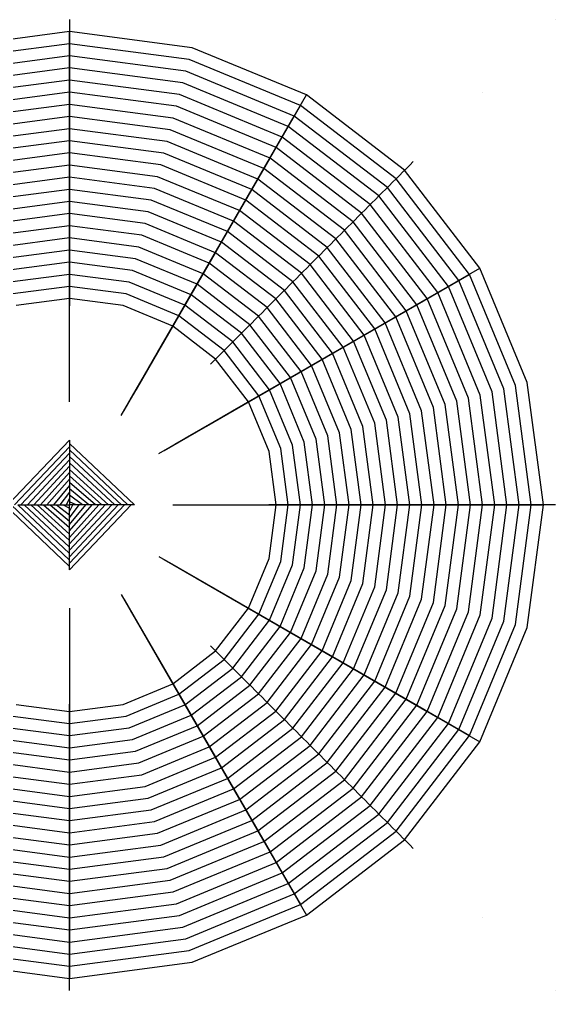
# Model space of a CAD drawing. Header units: metres. Extents: x -75000 to 75000, y -75000 to 75000.
# Drawn here: x -7734 to 75000, y -75000 to 75000 of the extents above; entities that cross this region are included whole.
import ezdxf

# ---------------------------------------------------------------- set-up
doc = ezdxf.new("R2010")
doc.units = ezdxf.units.M
for name, color, linetype in [('BEAMS', 1, 'Continuous'), ('BRACING', 6, 'Continuous'), ('COLUMNS', 5, 'Continuous'), ('SPIRE', 4, 'Continuous')]:
    doc.layers.add(name, color=color, linetype=linetype)

msp = doc.modelspace()

# ---------------------------------------------------------------- linework, layer by layer
at = {"layer": 'BEAMS'}
for p, q in [((0, 73125, 34500), (-18926, 70633, 34500)), ((0, 36562, 34500), (0, 73125, 34500)), ((18926, 70633, 34500), (0, 73125, 34500)), ((0, 71250, 69000), (-18441, 68822, 69000)), ((0, 35625, 69000), (0, 71250, 69000)), ((18441, 68822, 69000), (0, 71250, 69000)), ((36562, 63328, 34500), (18926, 70633, 34500)), ((0, 69375, 103500), (-17956, 67011, 103500)), ((0, 34687, 103500), (0, 69375, 103500)), ((17956, 67011, 103500), (0, 69375, 103500)), ((0, 67500, 138000), (-17470, 65200, 138000)), ((0, 33750, 138000), (0, 67500, 138000)), ((17470, 65200, 138000), (0, 67500, 138000)), ((35625, 61704, 69000), (18441, 68822, 69000)), ((34687, 60081, 103500), (17956, 67011, 103500)), ((0, 65625, 172500), (-16985, 63389, 172500)), ((0, 32812, 172500), (0, 65625, 172500)), ((16985, 63389, 172500), (0, 65625, 172500)), ((33750, 58457, 138000), (17470, 65200, 138000)), ((0, 63750, 207000), (-16500, 61578, 207000)), ((0, 31875, 207000), (0, 63750, 207000)), ((16500, 61578, 207000), (0, 63750, 207000)), ((32812, 56833, 172500), (16985, 63389, 172500)), ((18281, 31664, 34500), (36562, 63328, 34500)), ((51707, 51707, 34500), (36562, 63328, 34500)), ((0, 61875, 241500), (-16014, 59767, 241500)), ((0, 30937, 241500), (0, 61875, 241500)), ((16014, 59767, 241500), (0, 61875, 241500)), ((31875, 55209, 207000), (16500, 61578, 207000)), ((17812, 30852, 69000), (35625, 61704, 69000)), ((50381, 50381, 69000), (35625, 61704, 69000)), ((0, 60000, 276000), (-15529, 57956, 276000)), ((0, 30000, 276000), (0, 60000, 276000)), ((15529, 57956, 276000), (0, 60000, 276000)), ((17344, 30040, 103500), (34687, 60081, 103500)), ((49056, 49056, 103500), (34687, 60081, 103500)), ((30937, 53585, 241500), (16014, 59767, 241500)), ((0, 58125, 310500), (-15044, 56144, 310500)), ((0, 29062, 310500), (0, 58125, 310500)), ((15044, 56144, 310500), (0, 58125, 310500)), ((30000, 51962, 276000), (15529, 57956, 276000)), ((16875, 29228, 138000), (33750, 58457, 138000)), ((47730, 47730, 138000), (33750, 58457, 138000)), ((0, 56250, 345000), (-14559, 54333, 345000)), ((0, 28125, 345000), (0, 56250, 345000)), ((14559, 54333, 345000), (0, 56250, 345000)), ((29062, 50338, 310500), (15044, 56144, 310500)), ((16406, 28416, 172500), (32812, 56833, 172500)), ((46404, 46404, 172500), (32812, 56833, 172500)), ((0, 54375, 379500), (-14073, 52522, 379500)), ((0, 27188, 379500), (0, 54375, 379500)), ((14073, 52522, 379500), (0, 54375, 379500)), ((28125, 48714, 345000), (14559, 54333, 345000)), ((15937, 27605, 207000), (31875, 55209, 207000)), ((45078, 45078, 207000), (31875, 55209, 207000)), ((0, 52500, 414000), (-13588, 50711, 414000)), ((0, 26250, 414000), (0, 52500, 414000)), ((13588, 50711, 414000), (0, 52500, 414000)), ((27188, 47090, 379500), (14073, 52522, 379500)), ((15469, 26793, 241500), (30937, 53585, 241500)), ((43752, 43752, 241500), (30937, 53585, 241500)), ((15000, 25981, 276000), (30000, 51962, 276000)), ((42426, 42426, 276000), (30000, 51962, 276000)), ((63328, 36562, 34500), (51707, 51707, 34500)), ((0, 50625, 448500), (-13103, 48900, 448500)), ((0, 25312, 448500), (0, 50625, 448500)), ((13103, 48900, 448500), (0, 50625, 448500)), ((26250, 45466, 414000), (13588, 50711, 414000)), ((14531, 25169, 310500), (29062, 50338, 310500)), ((41101, 41101, 310500), (29062, 50338, 310500)), ((61704, 35625, 69000), (50381, 50381, 69000)), ((0, 48750, 483000), (-12617, 47089, 483000)), ((0, 24375, 483000), (0, 48750, 483000)), ((12617, 47089, 483000), (0, 48750, 483000)), ((25312, 43843, 448500), (13103, 48900, 448500)), ((14062, 24357, 345000), (28125, 48714, 345000)), ((39775, 39775, 345000), (28125, 48714, 345000)), ((60081, 34687, 103500), (49056, 49056, 103500)), ((0, 46875, 517500), (-12132, 45278, 517500)), ((0, 23437, 517500), (0, 46875, 517500)), ((12132, 45278, 517500), (0, 46875, 517500)), ((24375, 42219, 483000), (12617, 47089, 483000)), ((13594, 23545, 379500), (27188, 47090, 379500)), ((38449, 38449, 379500), (27188, 47090, 379500)), ((58457, 33750, 138000), (47730, 47730, 138000)), ((0, 45000, 552000), (-11647, 43467, 552000)), ((0, 22500, 552000), (0, 45000, 552000)), ((11647, 43467, 552000), (0, 45000, 552000)), ((23437, 40595, 517500), (12132, 45278, 517500)), ((13125, 22733, 414000), (26250, 45466, 414000)), ((37123, 37123, 414000), (26250, 45466, 414000)), ((55209, 31875, 207000), (45078, 45078, 207000)), ((56833, 32812, 172500), (46404, 46404, 172500)), ((12656, 21921, 448500), (25312, 43843, 448500)), ((35797, 35797, 448500), (25312, 43843, 448500)), ((53585, 30937, 241500), (43752, 43752, 241500)), ((0, 43125, 586500), (-11162, 41656, 586500)), ((0, 21562, 586500), (0, 43125, 586500)), ((11162, 41656, 586500), (0, 43125, 586500)), ((22500, 38971, 552000), (11647, 43467, 552000)), ((12187, 21109, 483000), (24375, 42219, 483000)), ((34471, 34471, 483000), (24375, 42219, 483000)), ((51962, 30000, 276000), (42426, 42426, 276000)), ((0, 41250, 621000), (-10676, 39844, 621000)), ((0, 20625, 621000), (0, 41250, 621000)), ((10676, 39844, 621000), (0, 41250, 621000)), ((21562, 37347, 586500), (11162, 41656, 586500)), ((11719, 20297, 517500), (23437, 40595, 517500)), ((33146, 33146, 517500), (23437, 40595, 517500)), ((50338, 29062, 310500), (41101, 41101, 310500)), ((0, 39375, 655500), (-10191, 38033, 655500)), ((0, 19687, 655500), (0, 39375, 655500)), ((10191, 38033, 655500), (0, 39375, 655500)), ((20625, 35724, 621000), (10676, 39844, 621000)), ((48714, 28125, 345000), (39775, 39775, 345000)), ((0, 37500, 690000), (-9706, 36222, 690000)), ((0, 18750, 690000), (0, 37500, 690000)), ((9706, 36222, 690000), (0, 37500, 690000)), ((19687, 34100, 655500), (10191, 38033, 655500)), ((11250, 19486, 552000), (22500, 38971, 552000)), ((31820, 31820, 552000), (22500, 38971, 552000)), ((47090, 27188, 379500), (38449, 38449, 379500)), ((18750, 32476, 690000), (9706, 36222, 690000)), ((10781, 18674, 586500), (21562, 37347, 586500)), ((30494, 30494, 586500), (21562, 37347, 586500)), ((31664, 18281, 34500), (63328, 36562, 34500)), ((45466, 26250, 414000), (37123, 37123, 414000)), ((70633, 18926, 34500), (63328, 36562, 34500)), ((0, 35625, 724500), (-9220, 34411, 724500)), ((0, 17812, 724500), (0, 35625, 724500)), ((9220, 34411, 724500), (0, 35625, 724500)), ((10312, 17862, 621000), (20625, 35724, 621000)), ((29168, 29168, 621000), (20625, 35724, 621000)), ((30040, 17344, 103500), (60081, 34687, 103500)), ((30852, 17812, 69000), (61704, 35625, 69000)), ((43843, 25312, 448500), (35797, 35797, 448500)), ((67011, 17956, 103500), (60081, 34687, 103500)), ((68822, 18441, 69000), (61704, 35625, 69000)), ((0, 33750, 759000), (-8735, 32600, 759000)), ((0, 16875, 759000), (0, 33750, 759000)), ((8735, 32600, 759000), (0, 33750, 759000)), ((17812, 30852, 724500), (9220, 34411, 724500)), ((9844, 17050, 655500), (19687, 34100, 655500)), ((27842, 27842, 655500), (19687, 34100, 655500)), ((29228, 16875, 138000), (58457, 33750, 138000)), ((40595, 23437, 517500), (33146, 33146, 517500)), ((42219, 24375, 483000), (34471, 34471, 483000)), ((65200, 17470, 138000), (58457, 33750, 138000)), ((0, 31875, 793500), (-8250, 30789, 793500)), ((0, 15937, 793500), (0, 31875, 793500)), ((8250, 30789, 793500), (0, 31875, 793500)), ((16875, 29228, 759000), (8735, 32600, 759000)), ((9375, 16238, 690000), (18750, 32476, 690000)), ((26517, 26517, 690000), (18750, 32476, 690000)), ((27605, 15937, 207000), (55209, 31875, 207000)), ((28416, 16406, 172500), (56833, 32812, 172500)), ((38971, 22500, 552000), (31820, 31820, 552000)), ((61578, 16500, 207000), (55209, 31875, 207000)), ((63389, 16985, 172500), (56833, 32812, 172500)), ((15937, 27605, 793500), (8250, 30789, 793500)), ((8906, 15426, 724500), (17812, 30852, 724500)), ((25191, 25191, 724500), (17812, 30852, 724500)), ((26793, 15469, 241500), (53585, 30937, 241500)), ((37347, 21562, 586500), (30494, 30494, 586500)), ((59767, 16014, 241500), (53585, 30937, 241500)), ((8438, 14614, 759000), (16875, 29228, 759000)), ((23865, 23865, 759000), (16875, 29228, 759000)), ((25169, 14531, 310500), (50338, 29062, 310500)), ((25981, 15000, 276000), (51962, 30000, 276000)), ((35724, 20625, 621000), (29168, 29168, 621000)), ((56144, 15044, 310500), (50338, 29062, 310500)), ((57956, 15529, 276000), (51962, 30000, 276000)), ((7969, 13802, 793500), (15937, 27605, 793500)), ((22539, 22539, 793500), (15937, 27605, 793500)), ((23545, 13594, 379500), (47090, 27188, 379500)), ((24357, 14062, 345000), (48714, 28125, 345000)), ((34100, 19687, 655500), (27842, 27842, 655500)), ((52522, 14073, 379500), (47090, 27188, 379500)), ((54333, 14559, 345000), (48714, 28125, 345000)), ((22733, 13125, 414000), (45466, 26250, 414000)), ((32476, 18750, 690000), (26517, 26517, 690000)), ((50711, 13588, 414000), (45466, 26250, 414000)), ((21109, 12187, 483000), (42219, 24375, 483000)), ((21921, 12656, 448500), (43843, 25312, 448500)), ((30852, 17812, 724500), (25191, 25191, 724500)), ((47089, 12617, 483000), (42219, 24375, 483000)), ((48900, 13103, 448500), (43843, 25312, 448500)), ((19486, 11250, 552000), (38971, 22500, 552000)), ((20297, 11719, 517500), (40595, 23437, 517500)), ((27605, 15937, 793500), (22539, 22539, 793500)), ((29228, 16875, 759000), (23865, 23865, 759000)), ((43467, 11647, 552000), (38971, 22500, 552000)), ((45278, 12132, 517500), (40595, 23437, 517500)), ((18674, 10781, 586500), (37347, 21562, 586500)), ((41656, 11162, 586500), (37347, 21562, 586500)), ((17050, 9844, 655500), (34100, 19687, 655500)), ((17862, 10312, 621000), (35724, 20625, 621000)), ((38033, 10191, 655500), (34100, 19687, 655500)), ((39844, 10676, 621000), (35724, 20625, 621000)), ((16238, 9375, 690000), (32476, 18750, 690000)), ((36222, 9706, 690000), (32476, 18750, 690000)), ((71250, 0, 69000), (68822, 18441, 69000)), ((73125, 0, 34500), (70633, 18926, 34500)), ((14614, 8438, 759000), (29228, 16875, 759000)), ((15426, 8906, 724500), (30852, 17812, 724500)), ((32600, 8735, 759000), (29228, 16875, 759000)), ((34411, 9220, 724500), (30852, 17812, 724500)), ((65625, 0, 172500), (63389, 16985, 172500)), ((67500, 0, 138000), (65200, 17470, 138000)), ((69375, 0, 103500), (67011, 17956, 103500)), ((13802, 7969, 793500), (27605, 15937, 793500)), ((30789, 8250, 793500), (27605, 15937, 793500)), ((58125, 0, 310500), (56144, 15044, 310500)), ((60000, 0, 276000), (57956, 15529, 276000)), ((61875, 0, 241500), (59767, 16014, 241500)), ((63750, 0, 207000), (61578, 16500, 207000)), ((52500, 0, 414000), (50711, 13588, 414000)), ((54375, 0, 379500), (52522, 14073, 379500)), ((56250, 0, 345000), (54333, 14559, 345000)), ((46875, 0, 517500), (45278, 12132, 517500)), ((48750, 0, 483000), (47089, 12617, 483000)), ((50625, 0, 448500), (48900, 13103, 448500)), ((41250, 0, 621000), (39844, 10676, 621000)), ((43125, 0, 586500), (41656, 11162, 586500)), ((45000, 0, 552000), (43467, 11647, 552000)), ((35625, 0, 724500), (34411, 9220, 724500)), ((37500, 0, 690000), (36222, 9706, 690000)), ((39375, 0, 655500), (38033, 10191, 655500)), ((31875, 0, 793500), (30789, 8250, 793500)), ((33750, 0, 759000), (32600, 8735, 759000)), ((15937, 0, 793500), (31875, 0, 793500)), ((16875, 0, 759000), (33750, 0, 759000)), ((17812, 0, 724500), (35625, 0, 724500)), ((18750, 0, 690000), (37500, 0, 690000)), ((19687, 0, 655500), (39375, 0, 655500)), ((20625, 0, 621000), (41250, 0, 621000)), ((21562, 0, 586500), (43125, 0, 586500)), ((22500, 0, 552000), (45000, 0, 552000)), ((23437, 0, 517500), (46875, 0, 517500)), ((24375, 0, 483000), (48750, 0, 483000)), ((25312, 0, 448500), (50625, 0, 448500)), ((26250, 0, 414000), (52500, 0, 414000)), ((27188, 0, 379500), (54375, 0, 379500)), ((28125, 0, 345000), (56250, 0, 345000)), ((29062, 0, 310500), (58125, 0, 310500)), ((30000, 0, 276000), (60000, 0, 276000)), ((30937, 0, 241500), (61875, 0, 241500)), ((31875, 0, 207000), (63750, 0, 207000)), ((32812, 0, 172500), (65625, 0, 172500)), ((33750, 0, 138000), (67500, 0, 138000)), ((34687, 0, 103500), (69375, 0, 103500)), ((35625, 0, 69000), (71250, 0, 69000)), ((36562, 0, 34500), (73125, 0, 34500)), ((30789, -8250, 793500), (31875, 0, 793500)), ((32600, -8735, 759000), (33750, 0, 759000)), ((34411, -9220, 724500), (35625, 0, 724500)), ((36222, -9706, 690000), (37500, 0, 690000)), ((38033, -10191, 655500), (39375, 0, 655500)), ((39844, -10676, 621000), (41250, 0, 621000)), ((41656, -11162, 586500), (43125, 0, 586500)), ((43467, -11647, 552000), (45000, 0, 552000)), ((45278, -12132, 517500), (46875, 0, 517500)), ((47089, -12617, 483000), (48750, 0, 483000)), ((48900, -13103, 448500), (50625, 0, 448500)), ((50711, -13588, 414000), (52500, 0, 414000)), ((52522, -14073, 379500), (54375, 0, 379500)), ((54333, -14559, 345000), (56250, 0, 345000)), ((56144, -15044, 310500), (58125, 0, 310500)), ((57956, -15529, 276000), (60000, 0, 276000)), ((59767, -16014, 241500), (61875, 0, 241500)), ((61578, -16500, 207000), (63750, 0, 207000)), ((63389, -16985, 172500), (65625, 0, 172500)), ((65200, -17470, 138000), (67500, 0, 138000)), ((67011, -17956, 103500), (69375, 0, 103500)), ((68822, -18441, 69000), (71250, 0, 69000)), ((70633, -18926, 34500), (73125, 0, 34500)), ((13802, -7969, 793500), (27605, -15938, 793500)), ((14614, -8438, 759000), (29228, -16875, 759000)), ((15426, -8906, 724500), (30852, -17813, 724500)), ((27605, -15938, 793500), (30789, -8250, 793500)), ((29228, -16875, 759000), (32600, -8735, 759000)), ((16238, -9375, 690000), (32476, -18750, 690000)), ((17050, -9844, 655500), (34100, -19688, 655500)), ((17862, -10313, 621000), (35724, -20625, 621000)), ((30852, -17813, 724500), (34411, -9220, 724500)), ((32476, -18750, 690000), (36222, -9706, 690000)), ((34100, -19688, 655500), (38033, -10191, 655500)), ((18674, -10781, 586500), (37347, -21563, 586500)), ((19486, -11250, 552000), (38971, -22500, 552000)), ((20297, -11719, 517500), (40595, -23438, 517500)), ((35724, -20625, 621000), (39844, -10676, 621000)), ((37347, -21563, 586500), (41656, -11162, 586500)), ((38971, -22500, 552000), (43467, -11647, 552000)), ((21109, -12188, 483000), (42219, -24375, 483000)), ((21921, -12656, 448500), (43843, -25313, 448500)), ((22733, -13125, 414000), (45466, -26250, 414000)), ((40595, -23438, 517500), (45278, -12132, 517500)), ((42219, -24375, 483000), (47089, -12617, 483000)), ((43843, -25313, 448500), (48900, -13103, 448500)), ((7969, -13802, 793500), (15937, -27605, 793500)), ((8438, -14614, 759000), (16875, -29228, 759000)), ((23545, -13594, 379500), (47090, -27188, 379500)), ((24357, -14063, 345000), (48714, -28125, 345000)), ((25169, -14531, 310500), (50338, -29063, 310500)), ((45466, -26250, 414000), (50711, -13588, 414000)), ((47090, -27188, 379500), (52522, -14073, 379500)), ((48714, -28125, 345000), (54333, -14559, 345000)), ((0, -15938, 793500), (0, -31875, 793500)), ((8906, -15426, 724500), (17812, -30852, 724500)), ((9375, -16238, 690000), (18750, -32476, 690000)), ((22539, -22539, 793500), (27605, -15938, 793500)), ((25981, -15000, 276000), (51962, -30000, 276000)), ((26793, -15469, 241500), (53585, -30938, 241500)), ((27605, -15938, 207000), (55209, -31875, 207000)), ((28416, -16406, 172500), (56833, -32813, 172500)), ((50338, -29063, 310500), (56144, -15044, 310500)), ((51962, -30000, 276000), (57956, -15529, 276000)), ((53585, -30938, 241500), (59767, -16014, 241500)), ((55209, -31875, 207000), (61578, -16500, 207000)), ((0, -16875, 759000), (0, -33750, 759000)), ((0, -17813, 724500), (0, -35625, 724500)), ((9844, -17050, 655500), (19687, -34100, 655500)), ((10312, -17862, 621000), (20625, -35724, 621000)), ((23865, -23865, 759000), (29228, -16875, 759000)), ((25191, -25191, 724500), (30852, -17813, 724500)), ((29228, -16875, 138000), (58457, -33750, 138000)), ((30040, -17344, 103500), (60081, -34688, 103500)), ((30852, -17813, 69000), (61704, -35625, 69000)), ((56833, -32813, 172500), (63389, -16985, 172500)), ((58457, -33750, 138000), (65200, -17470, 138000)), ((60081, -34688, 103500), (67011, -17956, 103500)), ((0, -18750, 690000), (0, -37500, 690000)), ((10781, -18674, 586500), (21562, -37347, 586500)), ((11250, -19486, 552000), (22500, -38971, 552000)), ((26517, -26517, 690000), (32476, -18750, 690000)), ((31664, -18281, 34500), (63328, -36563, 34500)), ((61704, -35625, 69000), (68822, -18441, 69000)), ((63328, -36563, 34500), (70633, -18926, 34500)), ((0, -19688, 655500), (0, -39375, 655500)), ((0, -20625, 621000), (0, -41250, 621000)), ((11719, -20297, 517500), (23437, -40595, 517500)), ((27842, -27842, 655500), (34100, -19688, 655500)), ((29168, -29168, 621000), (35724, -20625, 621000)), ((0, -21563, 586500), (0, -43125, 586500)), ((12187, -21109, 483000), (24375, -42219, 483000)), ((12656, -21921, 448500), (25312, -43843, 448500)), ((30494, -30494, 586500), (37347, -21563, 586500)), ((0, -22500, 552000), (0, -45000, 552000)), ((0, -23438, 517500), (0, -46875, 517500)), ((13125, -22733, 414000), (26250, -45466, 414000)), ((13594, -23545, 379500), (27188, -47090, 379500)), ((15937, -27605, 793500), (22539, -22539, 793500)), ((16875, -29228, 759000), (23865, -23865, 759000)), ((31820, -31820, 552000), (38971, -22500, 552000)), ((33146, -33146, 517500), (40595, -23438, 517500)), ((0, -24375, 483000), (0, -48750, 483000)), ((0, -25313, 448500), (0, -50625, 448500)), ((14062, -24357, 345000), (28125, -48714, 345000)), ((14531, -25169, 310500), (29062, -50338, 310500)), ((17812, -30852, 724500), (25191, -25191, 724500)), ((34471, -34471, 483000), (42219, -24375, 483000)), ((35797, -35797, 448500), (43843, -25313, 448500)), ((0, -26250, 414000), (0, -52500, 414000)), ((15000, -25981, 276000), (30000, -51962, 276000)), ((15469, -26793, 241500), (30937, -53585, 241500)), ((18750, -32476, 690000), (26517, -26517, 690000)), ((37123, -37123, 414000), (45466, -26250, 414000)), ((0, -27188, 379500), (0, -54375, 379500)), ((0, -28125, 345000), (0, -56250, 345000)), ((8250, -30789, 793500), (15937, -27605, 793500)), ((15937, -27605, 207000), (31875, -55209, 207000)), ((16406, -28416, 172500), (32812, -56833, 172500)), ((19687, -34100, 655500), (27842, -27842, 655500)), ((38449, -38449, 379500), (47090, -27188, 379500)), ((39775, -39775, 345000), (48714, -28125, 345000)), ((0, -29063, 310500), (0, -58125, 310500)), ((0, -30000, 276000), (0, -60000, 276000)), ((8735, -32600, 759000), (16875, -29228, 759000)), ((16875, -29228, 138000), (33750, -58457, 138000)), ((20625, -35724, 621000), (29168, -29168, 621000)), ((41101, -41101, 310500), (50338, -29063, 310500)), ((-8250, -30789, 793500), (0, -31875, 793500)), ((0, -31875, 793500), (8250, -30789, 793500)), ((0, -30938, 241500), (0, -61875, 241500)), ((9220, -34411, 724500), (17812, -30852, 724500)), ((17344, -30040, 103500), (34687, -60081, 103500)), ((17812, -30852, 69000), (35625, -61704, 69000)), ((21562, -37347, 586500), (30494, -30494, 586500)), ((42426, -42426, 276000), (51962, -30000, 276000)), ((43752, -43752, 241500), (53585, -30938, 241500)), ((-8735, -32600, 759000), (0, -33750, 759000)), ((0, -31875, 207000), (0, -63750, 207000)), ((0, -33750, 759000), (8735, -32600, 759000)), ((0, -32813, 172500), (0, -65625, 172500)), ((9706, -36222, 690000), (18750, -32476, 690000)), ((18281, -31664, 34500), (36562, -63328, 34500)), ((22500, -38971, 552000), (31820, -31820, 552000)), ((45078, -45078, 207000), (55209, -31875, 207000)), ((46404, -46404, 172500), (56833, -32813, 172500)), ((-9220, -34411, 724500), (0, -35625, 724500)), ((0, -33750, 138000), (0, -67500, 138000)), ((0, -35625, 724500), (9220, -34411, 724500)), ((10191, -38033, 655500), (19687, -34100, 655500)), ((23437, -40595, 517500), (33146, -33146, 517500)), ((24375, -42219, 483000), (34471, -34471, 483000)), ((47730, -47730, 138000), (58457, -33750, 138000)), ((0, -34688, 103500), (0, -69375, 103500)), ((0, -35625, 69000), (0, -71250, 69000)), ((10676, -39844, 621000), (20625, -35724, 621000)), ((25312, -43843, 448500), (35797, -35797, 448500)), ((49056, -49056, 103500), (60081, -34688, 103500)), ((50381, -50381, 69000), (61704, -35625, 69000)), ((-9706, -36222, 690000), (0, -37500, 690000)), ((0, -37500, 690000), (9706, -36222, 690000)), ((0, -36563, 34500), (0, -73125, 34500)), ((11162, -41656, 586500), (21562, -37347, 586500)), ((26250, -45466, 414000), (37123, -37123, 414000)), ((51707, -51707, 34500), (63328, -36563, 34500)), ((-10191, -38033, 655500), (0, -39375, 655500)), ((0, -39375, 655500), (10191, -38033, 655500)), ((11647, -43467, 552000), (22500, -38971, 552000)), ((27188, -47090, 379500), (38449, -38449, 379500)), ((-10676, -39844, 621000), (0, -41250, 621000)), ((0, -41250, 621000), (10676, -39844, 621000)), ((28125, -48714, 345000), (39775, -39775, 345000)), ((-11162, -41656, 586500), (0, -43125, 586500)), ((0, -43125, 586500), (11162, -41656, 586500)), ((12132, -45278, 517500), (23437, -40595, 517500)), ((29062, -50338, 310500), (41101, -41101, 310500)), ((-11647, -43467, 552000), (0, -45000, 552000)), ((0, -45000, 552000), (11647, -43467, 552000)), ((12617, -47089, 483000), (24375, -42219, 483000)), ((30000, -51962, 276000), (42426, -42426, 276000)), ((13103, -48900, 448500), (25312, -43843, 448500)), ((30937, -53585, 241500), (43752, -43752, 241500)), ((-12132, -45278, 517500), (0, -46875, 517500)), ((0, -46875, 517500), (12132, -45278, 517500)), ((13588, -50711, 414000), (26250, -45466, 414000)), ((31875, -55209, 207000), (45078, -45078, 207000)), ((32812, -56833, 172500), (46404, -46404, 172500)), ((-12617, -47089, 483000), (0, -48750, 483000)), ((0, -48750, 483000), (12617, -47089, 483000)), ((14073, -52522, 379500), (27188, -47090, 379500)), ((33750, -58457, 138000), (47730, -47730, 138000)), ((-13103, -48900, 448500), (0, -50625, 448500)), ((0, -50625, 448500), (13103, -48900, 448500)), ((14559, -54333, 345000), (28125, -48714, 345000)), ((34687, -60081, 103500), (49056, -49056, 103500)), ((-13588, -50711, 414000), (0, -52500, 414000)), ((0, -52500, 414000), (13588, -50711, 414000)), ((15044, -56144, 310500), (29062, -50338, 310500)), ((35625, -61704, 69000), (50381, -50381, 69000)), ((15529, -57956, 276000), (30000, -51962, 276000)), ((36562, -63328, 34500), (51707, -51707, 34500)), ((-14073, -52522, 379500), (0, -54375, 379500)), ((0, -54375, 379500), (14073, -52522, 379500)), ((16014, -59767, 241500), (30937, -53585, 241500)), ((-14559, -54333, 345000), (0, -56250, 345000)), ((0, -56250, 345000), (14559, -54333, 345000)), ((16500, -61578, 207000), (31875, -55209, 207000)), ((-15044, -56144, 310500), (0, -58125, 310500)), ((0, -58125, 310500), (15044, -56144, 310500)), ((16985, -63389, 172500), (32812, -56833, 172500)), ((-15529, -57956, 276000), (0, -60000, 276000)), ((0, -60000, 276000), (15529, -57956, 276000)), ((17470, -65200, 138000), (33750, -58457, 138000)), ((-16014, -59767, 241500), (0, -61875, 241500)), ((0, -61875, 241500), (16014, -59767, 241500)), ((17956, -67011, 103500), (34687, -60081, 103500)), ((-16500, -61578, 207000), (0, -63750, 207000)), ((0, -63750, 207000), (16500, -61578, 207000)), ((18441, -68822, 69000), (35625, -61704, 69000)), ((-16985, -63389, 172500), (0, -65625, 172500)), ((0, -65625, 172500), (16985, -63389, 172500)), ((18926, -70633, 34500), (36562, -63328, 34500)), ((-17470, -65200, 138000), (0, -67500, 138000)), ((0, -67500, 138000), (17470, -65200, 138000)), ((-17956, -67011, 103500), (0, -69375, 103500)), ((0, -69375, 103500), (17956, -67011, 103500)), ((-18441, -68822, 69000), (0, -71250, 69000)), ((0, -71250, 69000), (18441, -68822, 69000)), ((-18926, -70633, 34500), (0, -73125, 34500)), ((0, -73125, 34500), (18926, -70633, 34500))]:
    msp.add_line(p, q, dxfattribs=at)
at = {"layer": 'BRACING'}
for p, q in [((0, 34687, 103500), (0, 71250, 69000)), ((0, 35625, 69000), (0, 69375, 103500)), ((0, 32812, 172500), (0, 67500, 138000)), ((0, 33750, 138000), (0, 65625, 172500)), ((0, 30937, 241500), (0, 63750, 207000)), ((0, 31875, 207000), (0, 61875, 241500)), ((0, 29062, 310500), (0, 60000, 276000)), ((0, 30000, 276000), (0, 58125, 310500)), ((0, 27188, 379500), (0, 56250, 345000)), ((0, 28125, 345000), (0, 54375, 379500)), ((0, 25312, 448500), (0, 52500, 414000)), ((0, 26250, 414000), (0, 50625, 448500)), ((0, 23437, 517500), (0, 48750, 483000)), ((0, 24375, 483000), (0, 46875, 517500)), ((0, 21562, 586500), (0, 45000, 552000)), ((0, 22500, 552000), (0, 43125, 586500)), ((0, 19687, 655500), (0, 41250, 621000)), ((0, 20625, 621000), (0, 39375, 655500)), ((0, 17812, 724500), (0, 37500, 690000)), ((0, 18750, 690000), (0, 35625, 724500)), ((0, 15937, 793500), (0, 33750, 759000)), ((0, 16875, 759000), (0, 31875, 793500)), ((15937, 0, 793500), (33750, 0, 759000)), ((16875, 0, 759000), (31875, 0, 793500)), ((17812, 0, 724500), (37500, 0, 690000)), ((18750, 0, 690000), (35625, 0, 724500)), ((19687, 0, 655500), (41250, 0, 621000)), ((20625, 0, 621000), (39375, 0, 655500)), ((21562, 0, 586500), (45000, 0, 552000)), ((22500, 0, 552000), (43125, 0, 586500)), ((23437, 0, 517500), (48750, 0, 483000)), ((24375, 0, 483000), (46875, 0, 517500)), ((25312, 0, 448500), (52500, 0, 414000)), ((26250, 0, 414000), (50625, 0, 448500)), ((27188, 0, 379500), (56250, 0, 345000)), ((28125, 0, 345000), (54375, 0, 379500)), ((29062, 0, 310500), (60000, 0, 276000)), ((30000, 0, 276000), (58125, 0, 310500)), ((30937, 0, 241500), (63750, 0, 207000)), ((31875, 0, 207000), (61875, 0, 241500)), ((32812, 0, 172500), (67500, 0, 138000)), ((33750, 0, 138000), (65625, 0, 172500)), ((34687, 0, 103500), (71250, 0, 69000)), ((35625, 0, 69000), (69375, 0, 103500)), ((0, -15938, 793500), (0, -33750, 759000)), ((0, -16875, 759000), (0, -31875, 793500)), ((0, -17813, 724500), (0, -37500, 690000)), ((0, -18750, 690000), (0, -35625, 724500)), ((0, -19688, 655500), (0, -41250, 621000)), ((0, -20625, 621000), (0, -39375, 655500)), ((0, -21563, 586500), (0, -45000, 552000)), ((0, -22500, 552000), (0, -43125, 586500)), ((0, -23438, 517500), (0, -48750, 483000)), ((0, -24375, 483000), (0, -46875, 517500)), ((0, -25313, 448500), (0, -52500, 414000)), ((0, -26250, 414000), (0, -50625, 448500)), ((0, -27188, 379500), (0, -56250, 345000)), ((0, -28125, 345000), (0, -54375, 379500)), ((0, -29063, 310500), (0, -60000, 276000)), ((0, -30000, 276000), (0, -58125, 310500)), ((0, -30938, 241500), (0, -63750, 207000)), ((0, -31875, 207000), (0, -61875, 241500)), ((0, -32813, 172500), (0, -67500, 138000)), ((0, -33750, 138000), (0, -65625, 172500)), ((0, -34688, 103500), (0, -71250, 69000)), ((0, -35625, 69000), (0, -69375, 103500))]:
    msp.add_line(p, q, dxfattribs=at)
at = {"layer": 'COLUMNS'}
for p, q in [((0, 75000), (0, 74250, 13800)), ((0, 75000), (0, 75000, 20700)), ((0, 75000, 20700), (0, 75000, 41400)), ((0, 75000, 41400), (0, 75000, 62100)), ((0, 75000, 62100), (0, 75000, 82800)), ((0, 75000, 82800), (0, 75000, 103500)), ((0, 75000, 103500), (0, 75000, 124200)), ((0, 75000, 124200), (0, 75000, 144900)), ((0, 75000, 144900), (0, 75000, 165600)), ((75000, 75000), (75000, 75000, 20700)), ((75000, 75000, 20700), (75000, 75000, 41400)), ((75000, 75000, 41400), (75000, 75000, 62100)), ((75000, 75000, 62100), (75000, 75000, 82800)), ((75000, 75000, 82800), (75000, 75000, 103500)), ((75000, 75000, 103500), (75000, 75000, 124200)), ((75000, 75000, 124200), (75000, 75000, 144900)), ((75000, 75000, 144900), (75000, 75000, 165600)), ((0, 74250, 13800), (0, 73500, 27600)), ((0, 73500, 27600), (0, 72750, 41400)), ((0, 72750, 41400), (0, 72000, 55200)), ((0, 72000, 55200), (0, 71250, 69000)), ((0, 71250, 69000), (0, 70500, 82800)), ((0, 70500, 82800), (0, 69750, 96600)), ((0, 69750, 96600), (0, 69000, 110400)), ((0, 69000, 110400), (0, 68250, 124200)), ((0, 68250, 124200), (0, 67500, 138000)), ((0, 67500, 138000), (0, 66750, 151800)), ((0, 66750, 151800), (0, 66000, 165600)), ((0, 66000, 165600), (0, 65250, 179400)), ((0, 65250, 179400), (0, 64500, 193200)), ((0, 64500, 193200), (0, 63750, 207000)), ((0, 63750, 207000), (0, 63000, 220800)), ((0, 63750, 172500), (0, 63750, 193200)), ((0, 63750, 193200), (0, 63750, 213900)), ((0, 63750, 213900), (0, 63750, 234600)), ((0, 63750, 234600), (0, 63750, 255300)), ((0, 63750, 255300), (0, 63750, 276000)), ((0, 63750, 276000), (0, 63750, 296700)), ((0, 63750, 296700), (0, 63750, 317400)), ((0, 63750, 317400), (0, 63750, 338100)), ((0, 63000, 220800), (0, 62250, 234600)), ((63750, 63750, 172500), (63750, 63750, 193200)), ((63750, 63750, 193200), (63750, 63750, 213900)), ((63750, 63750, 213900), (63750, 63750, 234600)), ((63750, 63750, 234600), (63750, 63750, 255300)), ((63750, 63750, 255300), (63750, 63750, 276000)), ((63750, 63750, 276000), (63750, 63750, 296700)), ((63750, 63750, 296700), (63750, 63750, 317400)), ((63750, 63750, 317400), (63750, 63750, 338100)), ((0, 62250, 234600), (0, 61500, 248400)), ((0, 61500, 248400), (0, 60750, 262200)), ((0, 60750, 262200), (0, 60000, 276000)), ((0, 60000, 276000), (0, 59250, 289800)), ((0, 59250, 289800), (0, 58500, 303600)), ((0, 58500, 303600), (0, 57750, 317400)), ((0, 57750, 317400), (0, 57000, 331200)), ((0, 57000, 331200), (0, 56250, 345000)), ((0, 56250, 345000), (0, 55500, 358800)), ((0, 55500, 358800), (0, 54750, 372600)), ((0, 54750, 372600), (0, 54000, 386400)), ((0, 54000, 386400), (0, 53250, 400200)), ((0, 53250, 400200), (0, 52500, 414000)), ((0, 52500, 414000), (0, 51750, 427800)), ((0, 52500, 345000), (0, 52500, 365700)), ((0, 52500, 365700), (0, 52500, 386400)), ((0, 52500, 386400), (0, 52500, 407100)), ((0, 52500, 407100), (0, 52500, 427800)), ((0, 52500, 427800), (0, 52500, 448500)), ((0, 52500, 448500), (0, 52500, 469200)), ((0, 52500, 469200), (0, 52500, 489900)), ((0, 52500, 489900), (0, 52500, 510600)), ((52503, 52503, 13800), (51972, 51972, 27600)), ((52500, 52500, 345000), (52500, 52500, 365700)), ((52500, 52500, 365700), (52500, 52500, 386400)), ((52500, 52500, 386400), (52500, 52500, 407100)), ((52500, 52500, 407100), (52500, 52500, 427800)), ((52500, 52500, 427800), (52500, 52500, 448500)), ((52500, 52500, 448500), (52500, 52500, 469200)), ((52500, 52500, 469200), (52500, 52500, 489900)), ((52500, 52500, 489900), (52500, 52500, 510600)), ((53033, 53033), (52503, 52503, 13800)), ((0, 51750, 427800), (0, 51000, 441600)), ((51442, 51442, 41400), (50912, 50912, 55200)), ((51972, 51972, 27600), (51442, 51442, 41400)), ((0, 51000, 441600), (0, 50250, 455400)), ((0, 50250, 455400), (0, 49500, 469200)), ((0, 49500, 469200), (0, 48750, 483000)), ((49851, 49851, 82800), (49321, 49321, 96600)), ((50381, 50381, 69000), (49851, 49851, 82800)), ((50912, 50912, 55200), (50381, 50381, 69000)), ((0, 48750, 483000), (0, 48000, 496800)), ((0, 48000, 496800), (0, 47250, 510600)), ((48260, 48260, 124200), (47730, 47730, 138000)), ((48790, 48790, 110400), (48260, 48260, 124200)), ((49321, 49321, 96600), (48790, 48790, 110400)), ((0, 47250, 510600), (0, 46500, 524400)), ((0, 46500, 524400), (0, 45750, 538200)), ((46669, 46669, 165600), (46139, 46139, 179400)), ((47199, 47199, 151800), (46669, 46669, 165600)), ((47730, 47730, 138000), (47199, 47199, 151800)), ((0, 45750, 538200), (0, 45000, 552000)), ((0, 45000, 552000), (0, 44250, 565800)), ((45078, 45078, 207000), (44548, 44548, 220800)), ((45608, 45608, 193200), (45078, 45078, 207000)), ((46139, 46139, 179400), (45608, 45608, 193200)), ((0, 44250, 565800), (0, 43500, 579600)), ((0, 43500, 579600), (0, 42750, 593400)), ((44017, 44017, 234600), (43487, 43487, 248400)), ((44548, 44548, 220800), (44017, 44017, 234600)), ((0, 42750, 593400), (0, 42000, 607200)), ((0, 42000, 607200), (0, 41250, 621000)), ((42426, 42426, 276000), (41896, 41896, 289800)), ((42957, 42957, 262200), (42426, 42426, 276000)), ((43487, 43487, 248400), (42957, 42957, 262200)), ((0, 41250, 621000), (0, 40500, 634800)), ((0, 41250, 517500), (0, 41250, 538200)), ((0, 41250, 538200), (0, 41250, 558900)), ((0, 41250, 558900), (0, 41250, 579600)), ((0, 41250, 579600), (0, 41250, 600300)), ((0, 41250, 600300), (0, 41250, 621000)), ((0, 41250, 621000), (0, 41250, 641700)), ((0, 41250, 641700), (0, 41250, 662400)), ((0, 41250, 662400), (0, 41250, 683100)), ((0, 40500, 634800), (0, 39750, 648600)), ((40835, 40835, 317400), (40305, 40305, 331200)), ((41366, 41366, 303600), (40835, 40835, 317400)), ((41250, 41250, 517500), (41250, 41250, 538200)), ((41250, 41250, 538200), (41250, 41250, 558900)), ((41250, 41250, 558900), (41250, 41250, 579600)), ((41250, 41250, 579600), (41250, 41250, 600300)), ((41250, 41250, 600300), (41250, 41250, 621000)), ((41250, 41250, 621000), (41250, 41250, 641700)), ((41250, 41250, 641700), (41250, 41250, 662400)), ((41250, 41250, 662400), (41250, 41250, 683100)), ((41896, 41896, 289800), (41366, 41366, 303600)), ((0, 39750, 648600), (0, 39000, 662400)), ((0, 39000, 662400), (0, 38250, 676200)), ((39244, 39244, 358800), (38714, 38714, 372600)), ((39775, 39775, 345000), (39244, 39244, 358800)), ((40305, 40305, 331200), (39775, 39775, 345000)), ((0, 38250, 676200), (0, 37500, 690000)), ((0, 37500, 690000), (0, 36750, 703800)), ((37653, 37653, 400200), (37123, 37123, 414000)), ((38184, 38184, 386400), (37653, 37653, 400200)), ((38714, 38714, 372600), (38184, 38184, 386400)), ((0, 36750, 703800), (0, 36000, 717600)), ((0, 36000, 717600), (0, 35250, 731400)), ((36062, 36062, 441600), (35532, 35532, 455400)), ((36593, 36593, 427800), (36062, 36062, 441600)), ((37123, 37123, 414000), (36593, 36593, 427800)), ((0, 35250, 731400), (0, 34500, 745200)), ((0, 34500, 745200), (0, 33750, 759000)), ((35002, 35002, 469200), (34471, 34471, 483000)), ((35532, 35532, 455400), (35002, 35002, 469200)), ((0, 33750, 759000), (0, 33000, 772800)), ((0, 33000, 772800), (0, 32250, 786600)), ((33411, 33411, 510600), (32880, 32880, 524400)), ((33941, 33941, 496800), (33411, 33411, 510600)), ((34471, 34471, 483000), (33941, 33941, 496800)), ((0, 32250, 786600), (0, 31500, 800400)), ((0, 31500, 800400), (0, 30750, 814200)), ((31820, 31820, 552000), (31289, 31289, 565800)), ((32350, 32350, 538200), (31820, 31820, 552000)), ((32880, 32880, 524400), (32350, 32350, 538200)), ((0, 30000, 690000), (0, 30000, 710700)), ((0, 30000, 710700), (0, 30000, 731400)), ((0, 30000, 731400), (0, 30000, 752100)), ((0, 30000, 752100), (0, 30000, 772800)), ((0, 30000, 772800), (0, 30000, 793500)), ((0, 30000, 793500), (0, 30000, 814200)), ((30229, 30229, 593400), (29698, 29698, 607200)), ((30000, 30000, 690000), (30000, 30000, 710700)), ((30000, 30000, 710700), (30000, 30000, 731400)), ((30000, 30000, 731400), (30000, 30000, 752100)), ((30000, 30000, 752100), (30000, 30000, 772800)), ((30000, 30000, 772800), (30000, 30000, 793500)), ((30000, 30000, 793500), (30000, 30000, 814200)), ((30759, 30759, 579600), (30229, 30229, 593400)), ((31289, 31289, 565800), (30759, 30759, 579600)), ((28638, 28638, 634800), (28107, 28107, 648600)), ((29168, 29168, 621000), (28638, 28638, 634800)), ((29698, 29698, 607200), (29168, 29168, 621000)), ((27047, 27047, 676200), (26517, 26517, 690000)), ((27577, 27577, 662400), (27047, 27047, 676200)), ((28107, 28107, 648600), (27577, 27577, 662400)), ((25986, 25986, 703800), (25456, 25456, 717600)), ((26517, 26517, 690000), (25986, 25986, 703800)), ((24395, 24395, 745200), (23865, 23865, 759000)), ((24926, 24926, 731400), (24395, 24395, 745200)), ((25456, 25456, 717600), (24926, 24926, 731400)), ((22804, 22804, 786600), (22274, 22274, 800400)), ((23335, 23335, 772800), (22804, 22804, 786600)), ((23865, 23865, 759000), (23335, 23335, 772800)), ((22274, 22274, 800400), (21744, 21744, 814200)), ((30000, 0, 690000), (30000, 0, 710700)), ((30000, 0, 710700), (30000, 0, 731400)), ((30000, 0, 731400), (30000, 0, 752100)), ((30000, 0, 752100), (30000, 0, 772800)), ((30000, 0, 772800), (30000, 0, 793500)), ((30000, 0, 793500), (30000, 0, 814200)), ((31500, 0, 800400), (30750, 0, 814200)), ((32250, 0, 786600), (31500, 0, 800400)), ((33000, 0, 772800), (32250, 0, 786600)), ((33750, 0, 759000), (33000, 0, 772800)), ((34500, 0, 745200), (33750, 0, 759000)), ((35250, 0, 731400), (34500, 0, 745200)), ((36000, 0, 717600), (35250, 0, 731400)), ((36750, 0, 703800), (36000, 0, 717600)), ((37500, 0, 690000), (36750, 0, 703800)), ((38250, 0, 676200), (37500, 0, 690000)), ((39000, 0, 662400), (38250, 0, 676200)), ((39750, 0, 648600), (39000, 0, 662400)), ((40500, 0, 634800), (39750, 0, 648600)), ((41250, 0, 621000), (40500, 0, 634800)), ((42000, 0, 607200), (41250, 0, 621000)), ((41250, 0, 517500), (41250, 0, 538200)), ((41250, 0, 538200), (41250, 0, 558900)), ((41250, 0, 558900), (41250, 0, 579600)), ((41250, 0, 579600), (41250, 0, 600300)), ((41250, 0, 600300), (41250, 0, 621000)), ((41250, 0, 621000), (41250, 0, 641700)), ((41250, 0, 641700), (41250, 0, 662400)), ((41250, 0, 662400), (41250, 0, 683100)), ((42750, 0, 593400), (42000, 0, 607200)), ((43500, 0, 579600), (42750, 0, 593400)), ((44250, 0, 565800), (43500, 0, 579600)), ((45000, 0, 552000), (44250, 0, 565800)), ((45750, 0, 538200), (45000, 0, 552000)), ((46500, 0, 524400), (45750, 0, 538200)), ((47250, 0, 510600), (46500, 0, 524400)), ((48000, 0, 496800), (47250, 0, 510600)), ((48750, 0, 483000), (48000, 0, 496800)), ((49500, 0, 469200), (48750, 0, 483000)), ((50250, 0, 455400), (49500, 0, 469200)), ((51000, 0, 441600), (50250, 0, 455400)), ((51750, 0, 427800), (51000, 0, 441600)), ((52500, 0, 414000), (51750, 0, 427800)), ((53250, 0, 400200), (52500, 0, 414000)), ((52500, 0, 345000), (52500, 0, 365700)), ((52500, 0, 365700), (52500, 0, 386400)), ((52500, 0, 386400), (52500, 0, 407100)), ((52500, 0, 407100), (52500, 0, 427800)), ((52500, 0, 427800), (52500, 0, 448500)), ((52500, 0, 448500), (52500, 0, 469200)), ((52500, 0, 469200), (52500, 0, 489900)), ((52500, 0, 489900), (52500, 0, 510600)), ((54000, 0, 386400), (53250, 0, 400200)), ((54750, 0, 372600), (54000, 0, 386400)), ((55500, 0, 358800), (54750, 0, 372600)), ((56250, 0, 345000), (55500, 0, 358800)), ((57000, 0, 331200), (56250, 0, 345000)), ((57750, 0, 317400), (57000, 0, 331200)), ((58500, 0, 303600), (57750, 0, 317400)), ((59250, 0, 289800), (58500, 0, 303600)), ((60000, 0, 276000), (59250, 0, 289800)), ((60750, 0, 262200), (60000, 0, 276000)), ((61500, 0, 248400), (60750, 0, 262200)), ((62250, 0, 234600), (61500, 0, 248400)), ((63000, 0, 220800), (62250, 0, 234600)), ((63750, 0, 207000), (63000, 0, 220800)), ((64500, 0, 193200), (63750, 0, 207000)), ((63750, 0, 172500), (63750, 0, 193200)), ((63750, 0, 193200), (63750, 0, 213900)), ((63750, 0, 213900), (63750, 0, 234600)), ((63750, 0, 234600), (63750, 0, 255300)), ((63750, 0, 255300), (63750, 0, 276000)), ((63750, 0, 276000), (63750, 0, 296700)), ((63750, 0, 296700), (63750, 0, 317400)), ((63750, 0, 317400), (63750, 0, 338100)), ((65250, 0, 179400), (64500, 0, 193200)), ((66000, 0, 165600), (65250, 0, 179400)), ((66750, 0, 151800), (66000, 0, 165600)), ((67500, 0, 138000), (66750, 0, 151800)), ((68250, 0, 124200), (67500, 0, 138000)), ((69000, 0, 110400), (68250, 0, 124200)), ((69750, 0, 96600), (69000, 0, 110400)), ((70500, 0, 82800), (69750, 0, 96600)), ((71250, 0, 69000), (70500, 0, 82800)), ((72000, 0, 55200), (71250, 0, 69000)), ((72750, 0, 41400), (72000, 0, 55200)), ((73500, 0, 27600), (72750, 0, 41400)), ((74250, 0, 13800), (73500, 0, 27600)), ((75000, 0), (74250, 0, 13800)), ((75000, 0), (75000, 0, 20700)), ((75000, 0, 20700), (75000, 0, 41400)), ((75000, 0, 41400), (75000, 0, 62100)), ((75000, 0, 62100), (75000, 0, 82800)), ((75000, 0, 82800), (75000, 0, 103500)), ((75000, 0, 103500), (75000, 0, 124200)), ((75000, 0, 124200), (75000, 0, 144900)), ((75000, 0, 144900), (75000, 0, 165600)), ((22274, -22274, 800400), (21744, -21744, 814200)), ((22804, -22804, 786600), (22274, -22274, 800400)), ((23335, -23335, 772800), (22804, -22804, 786600)), ((23865, -23865, 759000), (23335, -23335, 772800)), ((24395, -24395, 745200), (23865, -23865, 759000)), ((24926, -24926, 731400), (24395, -24395, 745200)), ((25456, -25456, 717600), (24926, -24926, 731400)), ((25986, -25986, 703800), (25456, -25456, 717600)), ((26517, -26517, 690000), (25986, -25986, 703800)), ((27047, -27047, 676200), (26517, -26517, 690000)), ((27577, -27577, 662400), (27047, -27047, 676200)), ((28107, -28107, 648600), (27577, -27577, 662400)), ((28638, -28638, 634800), (28107, -28107, 648600)), ((0, -30000, 690000), (0, -30000, 710700)), ((0, -30000, 710700), (0, -30000, 731400)), ((0, -30000, 731400), (0, -30000, 752100)), ((0, -30000, 752100), (0, -30000, 772800)), ((0, -30000, 772800), (0, -30000, 793500)), ((0, -30000, 793500), (0, -30000, 814200)), ((29168, -29168, 621000), (28638, -28638, 634800)), ((29698, -29698, 607200), (29168, -29168, 621000)), ((30229, -30229, 593400), (29698, -29698, 607200)), ((30000, -30000, 690000), (30000, -30000, 710700)), ((30000, -30000, 710700), (30000, -30000, 731400)), ((30000, -30000, 731400), (30000, -30000, 752100)), ((30000, -30000, 752100), (30000, -30000, 772800)), ((30000, -30000, 772800), (30000, -30000, 793500)), ((30000, -30000, 793500), (30000, -30000, 814200)), ((0, -31500, 800400), (0, -30750, 814200)), ((30759, -30759, 579600), (30229, -30229, 593400)), ((31289, -31289, 565800), (30759, -30759, 579600)), ((31820, -31820, 552000), (31289, -31289, 565800)), ((0, -32250, 786600), (0, -31500, 800400)), ((0, -33000, 772800), (0, -32250, 786600)), ((32350, -32350, 538200), (31820, -31820, 552000)), ((32880, -32880, 524400), (32350, -32350, 538200)), ((33411, -33411, 510600), (32880, -32880, 524400)), ((0, -33750, 759000), (0, -33000, 772800)), ((0, -34500, 745200), (0, -33750, 759000)), ((0, -35250, 731400), (0, -34500, 745200)), ((33941, -33941, 496800), (33411, -33411, 510600)), ((34471, -34471, 483000), (33941, -33941, 496800)), ((35002, -35002, 469200), (34471, -34471, 483000)), ((0, -36000, 717600), (0, -35250, 731400)), ((0, -36750, 703800), (0, -36000, 717600)), ((35532, -35532, 455400), (35002, -35002, 469200)), ((36062, -36062, 441600), (35532, -35532, 455400)), ((0, -37500, 690000), (0, -36750, 703800)), ((0, -38250, 676200), (0, -37500, 690000)), ((36593, -36593, 427800), (36062, -36062, 441600)), ((37123, -37123, 414000), (36593, -36593, 427800)), ((37653, -37653, 400200), (37123, -37123, 414000)), ((0, -39000, 662400), (0, -38250, 676200)), ((0, -39750, 648600), (0, -39000, 662400)), ((38184, -38184, 386400), (37653, -37653, 400200)), ((38714, -38714, 372600), (38184, -38184, 386400)), ((39244, -39244, 358800), (38714, -38714, 372600)), ((0, -40500, 634800), (0, -39750, 648600)), ((0, -41250, 621000), (0, -40500, 634800)), ((39775, -39775, 345000), (39244, -39244, 358800)), ((40305, -40305, 331200), (39775, -39775, 345000)), ((40835, -40835, 317400), (40305, -40305, 331200)), ((0, -42000, 607200), (0, -41250, 621000)), ((0, -41250, 517500), (0, -41250, 538200)), ((0, -41250, 538200), (0, -41250, 558900)), ((0, -41250, 558900), (0, -41250, 579600)), ((0, -41250, 579600), (0, -41250, 600300)), ((0, -41250, 600300), (0, -41250, 621000)), ((0, -41250, 621000), (0, -41250, 641700)), ((0, -41250, 641700), (0, -41250, 662400)), ((0, -41250, 662400), (0, -41250, 683100)), ((41366, -41366, 303600), (40835, -40835, 317400)), ((41250, -41250, 517500), (41250, -41250, 538200)), ((41250, -41250, 538200), (41250, -41250, 558900)), ((41250, -41250, 558900), (41250, -41250, 579600)), ((41250, -41250, 579600), (41250, -41250, 600300)), ((41250, -41250, 600300), (41250, -41250, 621000)), ((41250, -41250, 621000), (41250, -41250, 641700)), ((41250, -41250, 641700), (41250, -41250, 662400)), ((41250, -41250, 662400), (41250, -41250, 683100)), ((41896, -41896, 289800), (41366, -41366, 303600)), ((42426, -42426, 276000), (41896, -41896, 289800)), ((0, -42750, 593400), (0, -42000, 607200)), ((0, -43500, 579600), (0, -42750, 593400)), ((42957, -42957, 262200), (42426, -42426, 276000)), ((43487, -43487, 248400), (42957, -42957, 262200)), ((44017, -44017, 234600), (43487, -43487, 248400)), ((0, -44250, 565800), (0, -43500, 579600)), ((0, -45000, 552000), (0, -44250, 565800)), ((44548, -44548, 220800), (44017, -44017, 234600)), ((45078, -45078, 207000), (44548, -44548, 220800)), ((0, -45750, 538200), (0, -45000, 552000)), ((0, -46500, 524400), (0, -45750, 538200)), ((45608, -45608, 193200), (45078, -45078, 207000)), ((46139, -46139, 179400), (45608, -45608, 193200)), ((46669, -46669, 165600), (46139, -46139, 179400)), ((0, -47250, 510600), (0, -46500, 524400)), ((0, -48000, 496800), (0, -47250, 510600)), ((0, -48750, 483000), (0, -48000, 496800)), ((47199, -47199, 151800), (46669, -46669, 165600)), ((47730, -47730, 138000), (47199, -47199, 151800)), ((48260, -48260, 124200), (47730, -47730, 138000)), ((0, -49500, 469200), (0, -48750, 483000)), ((0, -50250, 455400), (0, -49500, 469200)), ((48790, -48790, 110400), (48260, -48260, 124200)), ((49321, -49321, 96600), (48790, -48790, 110400)), ((49851, -49851, 82800), (49321, -49321, 96600)), ((0, -51000, 441600), (0, -50250, 455400)), ((0, -51750, 427800), (0, -51000, 441600)), ((50381, -50381, 69000), (49851, -49851, 82800)), ((50912, -50912, 55200), (50381, -50381, 69000)), ((51442, -51442, 41400), (50912, -50912, 55200)), ((0, -52500, 414000), (0, -51750, 427800)), ((0, -53250, 400200), (0, -52500, 414000)), ((0, -52500, 345000), (0, -52500, 365700)), ((0, -52500, 365700), (0, -52500, 386400)), ((0, -52500, 386400), (0, -52500, 407100)), ((0, -52500, 407100), (0, -52500, 427800)), ((0, -52500, 427800), (0, -52500, 448500)), ((0, -52500, 448500), (0, -52500, 469200)), ((0, -52500, 469200), (0, -52500, 489900)), ((0, -52500, 489900), (0, -52500, 510600)), ((51972, -51972, 27600), (51442, -51442, 41400)), ((52503, -52503, 13800), (51972, -51972, 27600)), ((52500, -52500, 345000), (52500, -52500, 365700)), ((52500, -52500, 365700), (52500, -52500, 386400)), ((52500, -52500, 386400), (52500, -52500, 407100)), ((52500, -52500, 407100), (52500, -52500, 427800)), ((52500, -52500, 427800), (52500, -52500, 448500)), ((52500, -52500, 448500), (52500, -52500, 469200)), ((52500, -52500, 469200), (52500, -52500, 489900)), ((52500, -52500, 489900), (52500, -52500, 510600)), ((0, -54000, 386400), (0, -53250, 400200)), ((0, -54750, 372600), (0, -54000, 386400)), ((53033, -53033), (52503, -52503, 13800)), ((0, -55500, 358800), (0, -54750, 372600)), ((0, -56250, 345000), (0, -55500, 358800)), ((0, -57000, 331200), (0, -56250, 345000)), ((0, -57750, 317400), (0, -57000, 331200)), ((0, -58500, 303600), (0, -57750, 317400)), ((0, -59250, 289800), (0, -58500, 303600)), ((0, -60000, 276000), (0, -59250, 289800)), ((0, -60750, 262200), (0, -60000, 276000)), ((0, -61500, 248400), (0, -60750, 262200)), ((0, -62250, 234600), (0, -61500, 248400)), ((0, -63000, 220800), (0, -62250, 234600)), ((0, -63750, 207000), (0, -63000, 220800)), ((0, -64500, 193200), (0, -63750, 207000)), ((0, -63750, 172500), (0, -63750, 193200)), ((0, -63750, 193200), (0, -63750, 213900)), ((0, -63750, 213900), (0, -63750, 234600)), ((0, -63750, 234600), (0, -63750, 255300)), ((0, -63750, 255300), (0, -63750, 276000)), ((0, -63750, 276000), (0, -63750, 296700)), ((0, -63750, 296700), (0, -63750, 317400)), ((0, -63750, 317400), (0, -63750, 338100)), ((0, -65250, 179400), (0, -64500, 193200)), ((63750, -63750, 172500), (63750, -63750, 193200)), ((63750, -63750, 193200), (63750, -63750, 213900)), ((63750, -63750, 213900), (63750, -63750, 234600)), ((63750, -63750, 234600), (63750, -63750, 255300)), ((63750, -63750, 255300), (63750, -63750, 276000)), ((63750, -63750, 276000), (63750, -63750, 296700)), ((63750, -63750, 296700), (63750, -63750, 317400)), ((63750, -63750, 317400), (63750, -63750, 338100)), ((0, -66000, 165600), (0, -65250, 179400)), ((0, -66750, 151800), (0, -66000, 165600)), ((0, -67500, 138000), (0, -66750, 151800)), ((0, -68250, 124200), (0, -67500, 138000)), ((0, -69000, 110400), (0, -68250, 124200)), ((0, -69750, 96600), (0, -69000, 110400)), ((0, -70500, 82800), (0, -69750, 96600)), ((0, -71250, 69000), (0, -70500, 82800)), ((0, -72000, 55200), (0, -71250, 69000)), ((0, -72750, 41400), (0, -72000, 55200)), ((0, -73500, 27600), (0, -72750, 41400)), ((0, -74250, 13800), (0, -73500, 27600)), ((0, -75000), (0, -74250, 13800)), ((0, -75000), (0, -75000, 20700)), ((0, -75000, 20700), (0, -75000, 41400)), ((0, -75000, 41400), (0, -75000, 62100)), ((0, -75000, 62100), (0, -75000, 82800)), ((0, -75000, 82800), (0, -75000, 103500)), ((0, -75000, 103500), (0, -75000, 124200)), ((0, -75000, 124200), (0, -75000, 144900)), ((0, -75000, 144900), (0, -75000, 165600)), ((75000, -75000), (75000, -75000, 20700)), ((75000, -75000, 20700), (75000, -75000, 41400)), ((75000, -75000, 41400), (75000, -75000, 62100)), ((75000, -75000, 62100), (75000, -75000, 82800)), ((75000, -75000, 82800), (75000, -75000, 103500)), ((75000, -75000, 103500), (75000, -75000, 124200)), ((75000, -75000, 124200), (75000, -75000, 144900)), ((75000, -75000, 144900), (75000, -75000, 165600))]:
    msp.add_line(p, q, dxfattribs=at)
at = {"layer": 'SPIRE'}
for p, q in [((0, 10000, 828000), (-9500, 0, 832000)), ((0, 9000, 836000), (-8500, 0, 840000)), ((0, 10000, 828000), (0, 9500, 832000)), ((10000, 0, 828000), (0, 9500, 832000)), ((0, 9500, 832000), (0, 9000, 836000)), ((0, 9000, 836000), (0, 8500, 840000)), ((0, 8000, 844000), (-7500, 0, 848000)), ((9000, 0, 836000), (0, 8500, 840000)), ((0, 8500, 840000), (0, 8000, 844000)), ((0, 8000, 844000), (0, 7500, 848000)), ((8000, 0, 844000), (0, 7500, 848000)), ((0, 7500, 848000), (0, 7000, 852000)), ((0, 7000, 852000), (-6500, 0, 856000)), ((0, 6000, 860000), (-5500, 0, 864000)), ((0, 7000, 852000), (0, 6500, 856000)), ((7000, 0, 852000), (0, 6500, 856000)), ((0, 6500, 856000), (0, 6000, 860000)), ((0, 6000, 860000), (0, 5500, 864000)), ((0, 5000, 868000), (-4500, 0, 872000)), ((6000, 0, 860000), (0, 5500, 864000)), ((0, 5500, 864000), (0, 5000, 868000)), ((0, 5000, 868000), (0, 4500, 872000)), ((5000, 0, 868000), (0, 4500, 872000)), ((0, 4500, 872000), (0, 4000, 876000)), ((0, 4000, 876000), (-3500, 0, 880000)), ((0, 3000, 884000), (-2500, 0, 888000)), ((0, 4000, 876000), (0, 3500, 880000)), ((4000, 0, 876000), (0, 3500, 880000)), ((0, 3500, 880000), (0, 3000, 884000)), ((0, 3000, 884000), (0, 2500, 888000)), ((0, 2000, 892000), (-1500, 0, 896000)), ((3000, 0, 884000), (0, 2500, 888000)), ((0, 2500, 888000), (0, 2000, 892000)), ((0, 2000, 892000), (0, 1500, 896000)), ((0, 1500, 896000), (0, 1000, 900000)), ((-10000, 0, 828000), (0, -9500, 832000)), ((-9000, 0, 836000), (0, -8500, 840000)), ((-8000, 0, 844000), (-7500, 0, 848000)), ((-8000, 0, 844000), (0, -7500, 848000)), ((-7500, 0, 848000), (-7000, 0, 852000)), ((-7000, 0, 852000), (-6500, 0, 856000)), ((-7000, 0, 852000), (0, -6500, 856000)), ((-6500, 0, 856000), (-6000, 0, 860000)), ((-6000, 0, 860000), (-5500, 0, 864000)), ((-6000, 0, 860000), (0, -5500, 864000)), ((-5500, 0, 864000), (-5000, 0, 868000)), ((-5000, 0, 868000), (-4500, 0, 872000)), ((-5000, 0, 868000), (0, -4500, 872000)), ((-4500, 0, 872000), (-4000, 0, 876000)), ((-4000, 0, 876000), (-3500, 0, 880000)), ((-4000, 0, 876000), (0, -3500, 880000)), ((-3500, 0, 880000), (-3000, 0, 884000)), ((-3000, 0, 884000), (-2500, 0, 888000)), ((-3000, 0, 884000), (0, -2500, 888000)), ((-2500, 0, 888000), (-2000, 0, 892000)), ((-2000, 0, 892000), (-1500, 0, 896000)), ((-2000, 0, 892000), (0, -1500, 896000)), ((-1500, 0, 896000), (-1000, 0, 900000)), ((-1000, 0, 900000), (-500, 0, 904000)), ((-1000, 0, 900000), (0, -500, 904000)), ((0, 1000, 900000), (-500, 0, 904000)), ((-500, 0, 904000), (0, 0, 908000)), ((2000, 0, 892000), (0, 1500, 896000)), ((0, 1000, 900000), (0, 500, 904000)), ((1000, 0, 900000), (0, 500, 904000)), ((0, 500, 904000), (0, 0, 908000)), ((500, 0, 904000), (0, 0, 908000)), ((0, -500, 904000), (0, 0, 908000)), ((1000, 0, 900000), (500, 0, 904000)), ((1500, 0, 896000), (1000, 0, 900000)), ((2000, 0, 892000), (1500, 0, 896000)), ((2500, 0, 888000), (2000, 0, 892000)), ((3000, 0, 884000), (2500, 0, 888000)), ((3500, 0, 880000), (3000, 0, 884000)), ((4000, 0, 876000), (3500, 0, 880000)), ((4500, 0, 872000), (4000, 0, 876000)), ((5000, 0, 868000), (4500, 0, 872000)), ((5500, 0, 864000), (5000, 0, 868000)), ((6000, 0, 860000), (5500, 0, 864000)), ((6500, 0, 856000), (6000, 0, 860000)), ((7000, 0, 852000), (6500, 0, 856000)), ((7500, 0, 848000), (7000, 0, 852000)), ((8000, 0, 844000), (7500, 0, 848000)), ((8500, 0, 840000), (8000, 0, 844000)), ((9000, 0, 836000), (8500, 0, 840000)), ((9500, 0, 832000), (9000, 0, 836000)), ((10000, 0, 828000), (9500, 0, 832000)), ((0, -10000, 828000), (9500, 0, 832000)), ((0, -9000, 836000), (8500, 0, 840000)), ((0, -8000, 844000), (7500, 0, 848000)), ((0, -7000, 852000), (6500, 0, 856000)), ((0, -6000, 860000), (5500, 0, 864000)), ((0, -5000, 868000), (4500, 0, 872000)), ((0, -4000, 876000), (3500, 0, 880000)), ((0, -3000, 884000), (2500, 0, 888000)), ((0, -2000, 892000), (1500, 0, 896000)), ((0, -1000, 900000), (500, 0, 904000)), ((0, -1000, 900000), (0, -500, 904000)), ((0, -1500, 896000), (0, -1000, 900000)), ((0, -2000, 892000), (0, -1500, 896000)), ((0, -2500, 888000), (0, -2000, 892000)), ((0, -3000, 884000), (0, -2500, 888000)), ((0, -3500, 880000), (0, -3000, 884000)), ((0, -4000, 876000), (0, -3500, 880000)), ((0, -4500, 872000), (0, -4000, 876000)), ((0, -5000, 868000), (0, -4500, 872000)), ((0, -5500, 864000), (0, -5000, 868000)), ((0, -6000, 860000), (0, -5500, 864000)), ((0, -6500, 856000), (0, -6000, 860000)), ((0, -7000, 852000), (0, -6500, 856000)), ((0, -7500, 848000), (0, -7000, 852000)), ((0, -8000, 844000), (0, -7500, 848000)), ((0, -8500, 840000), (0, -8000, 844000)), ((0, -9000, 836000), (0, -8500, 840000)), ((0, -9500, 832000), (0, -9000, 836000)), ((0, -10000, 828000), (0, -9500, 832000))]:
    msp.add_line(p, q, dxfattribs=at)

doc.saveas('drawing.dxf')
